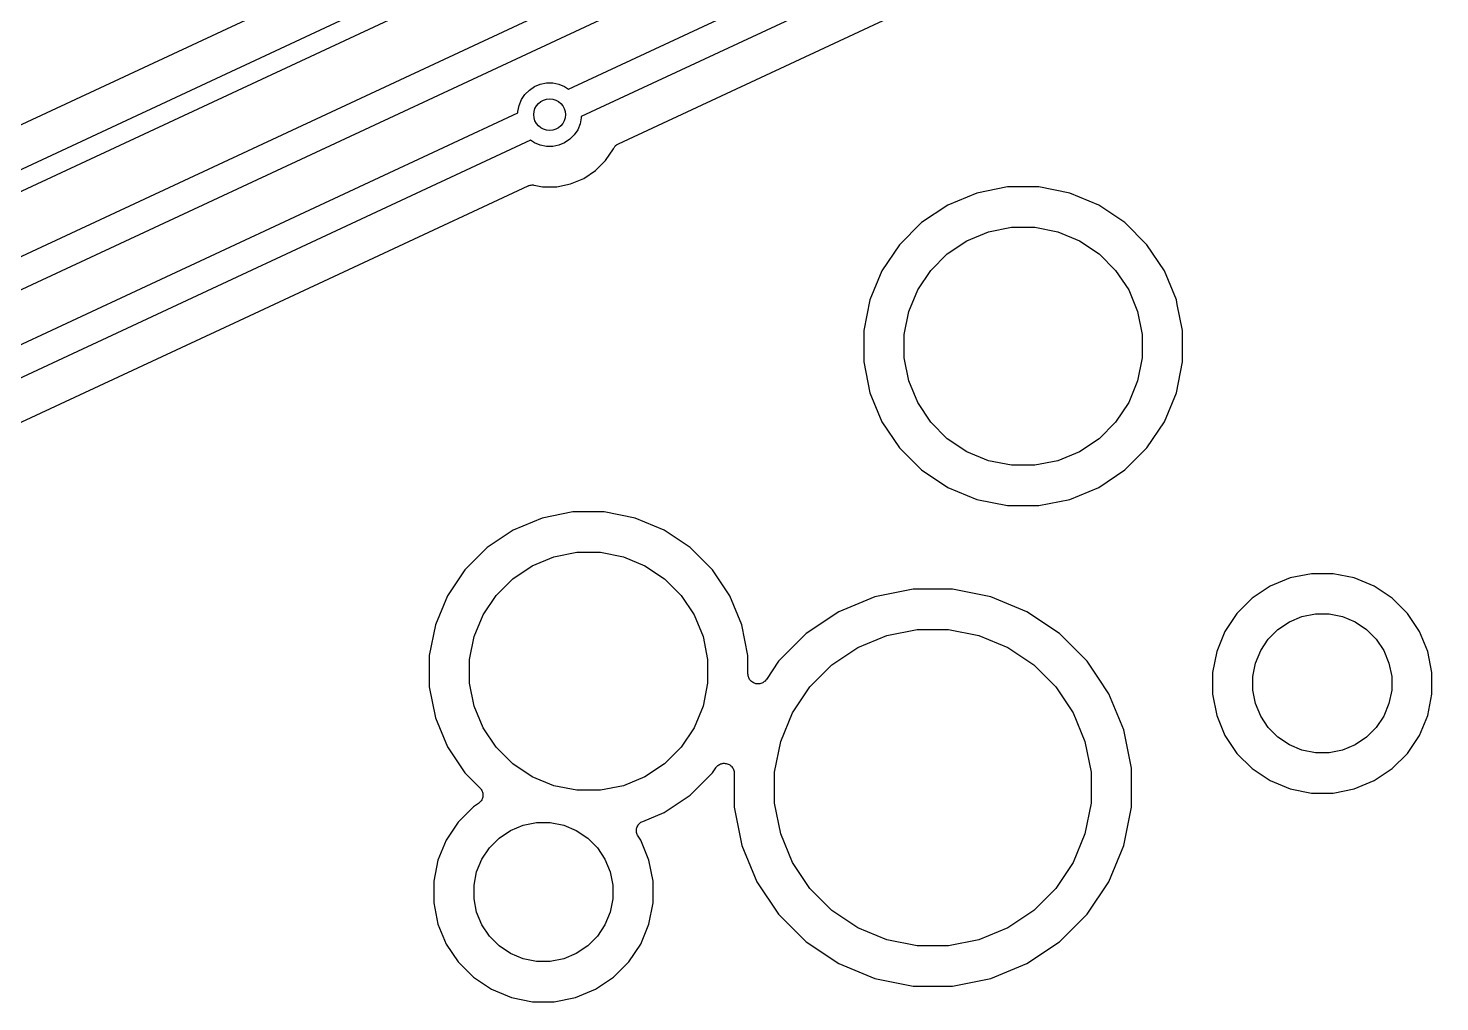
# Model space of a CAD drawing. Extents: x 0.5 to 11.2, y -6.4 to -1.8.
# Drawn here: x 7.267 to 7.967, y -4.408 to -3.925 of the extents above; entities that cross this region are included whole.
import ezdxf

# ---------------------------------------------------------------- set-up
doc = ezdxf.new("R2010")
doc.units = 0
doc.header["$MEASUREMENT"] = 0
doc.layers.add('BLACK', color=7, linetype='CONTINUOUS')

msp = doc.modelspace()

# ---------------------------------------------------------------- linework, layer by layer
at = {"layer": 'BLACK', "linetype": 'CONTINUOUS'}
for p, q in [((7.53474, -3.95484), (8.1659, -3.66052)), ((8.17224, -3.67411), (7.54108, -3.96843)), ((7.19312, -4.02724), (7.86599, -3.71347)), ((7.87027, -3.72251), (7.19739, -4.03628)), ((7.10866, -4.10988), (7.78351, -3.7952)), ((7.55948, -3.98192), (7.97083, -3.7901)), ((7.78986, -3.80879), (7.115, -4.12347)), ((7.52142, -3.85208), (7.1963, -4.00369)), ((7.5131, -3.95746), (7.5153, -3.95526)), ((7.5153, -3.95526), (7.51788, -3.95354)), ((7.51788, -3.95354), (7.52074, -3.95235)), ((7.52074, -3.95235), (7.52378, -3.95175)), ((7.52378, -3.95175), (7.52689, -3.95175)), ((7.52689, -3.95175), (7.52993, -3.95235)), ((7.52993, -3.95235), (7.53279, -3.95354)), ((7.53279, -3.95354), (7.53474, -3.95484)), ((7.50959, -3.96594), (7.51019, -3.9629)), ((7.51019, -3.9629), (7.51138, -3.96003)), ((7.51138, -3.96003), (7.5131, -3.95746)), ((6.975, -4.21585), (7.50959, -3.96656)), ((7.50959, -3.96656), (7.50959, -3.96594)), ((7.54108, -3.96905), (7.54048, -3.97209)), ((7.54108, -3.96843), (7.54108, -3.96905)), ((7.53757, -3.97753), (7.53537, -3.97973)), ((7.53929, -3.97495), (7.53757, -3.97753)), ((7.54048, -3.97209), (7.53929, -3.97495)), ((7.51593, -3.98015), (6.98001, -4.23006)), ((7.51788, -3.98145), (7.51593, -3.98015)), ((7.52074, -3.98264), (7.51788, -3.98145)), ((7.52378, -3.98324), (7.52074, -3.98264)), ((7.52689, -3.98324), (7.52378, -3.98324)), ((7.52993, -3.98264), (7.52689, -3.98324)), ((7.53279, -3.98145), (7.52993, -3.98264)), ((7.53537, -3.97973), (7.53279, -3.98145)), ((7.5531, -3.99028), (7.55705, -3.98437)), ((7.55705, -3.98437), (7.55717, -3.98416)), ((7.55717, -3.98416), (7.55732, -3.98384)), ((7.55732, -3.98384), (7.5574, -3.98374)), ((7.5574, -3.98374), (7.55747, -3.98362)), ((7.55747, -3.98362), (7.5577, -3.98335)), ((7.5577, -3.98335), (7.55791, -3.98306)), ((7.55791, -3.98306), (7.55801, -3.98297)), ((7.55801, -3.98297), (7.5581, -3.98287)), ((7.5581, -3.98287), (7.55837, -3.98265)), ((7.55837, -3.98265), (7.55864, -3.98241)), ((7.55864, -3.98241), (7.55875, -3.98234)), ((7.55875, -3.98234), (7.55886, -3.98226)), ((7.55886, -3.98226), (7.55917, -3.9821)), ((7.55917, -3.9821), (7.55948, -3.98192)), ((7.54812, -3.99526), (7.5531, -3.99028)), ((7.54227, -3.99917), (7.54812, -3.99526)), ((7.37146, -4.06959), (7.51467, -4.00281)), ((7.51467, -4.00281), (7.51474, -4.00278)), ((7.51474, -4.00278), (7.51481, -4.00275)), ((7.51481, -4.00275), (7.51489, -4.00272)), ((7.51489, -4.00272), (7.51528, -4.0026)), ((7.51528, -4.0026), (7.51566, -4.00247)), ((7.51566, -4.00247), (7.51574, -4.00246)), ((7.51574, -4.00246), (7.51582, -4.00243)), ((7.51582, -4.00243), (7.51623, -4.0024)), ((7.51623, -4.0024), (7.51663, -4.00234)), ((7.51663, -4.00234), (7.51671, -4.00235)), ((7.51671, -4.00235), (7.51679, -4.00234)), ((7.51679, -4.00234), (7.5172, -4.00238)), ((7.5172, -4.00238), (7.5176, -4.00241)), ((7.5176, -4.00241), (7.51768, -4.00243)), ((7.51768, -4.00243), (7.51776, -4.00244)), ((7.51776, -4.00244), (7.52181, -4.00324)), ((7.52181, -4.00324), (7.52886, -4.00324)), ((7.52886, -4.00324), (7.53576, -4.00187)), ((7.53576, -4.00187), (7.54227, -3.99917)), ((7.75251, -4.00335), (7.73724, -4.00638)), ((7.76809, -4.00335), (7.75251, -4.00335)), ((7.78336, -4.00638), (7.76809, -4.00335)), ((7.72285, -4.01234), (7.70991, -4.02099)), ((7.73724, -4.00638), (7.72285, -4.01234)), ((7.79775, -4.01234), (7.78336, -4.00638)), ((7.8107, -4.02099), (7.79775, -4.01234)), ((7.70991, -4.02099), (7.69889, -4.03201)), ((7.73233, -4.03007), (7.74308, -4.02561)), ((7.74308, -4.02561), (7.75448, -4.02335)), ((7.75448, -4.02335), (7.76612, -4.02335)), ((7.76612, -4.02335), (7.77753, -4.02561)), ((7.77753, -4.02561), (7.78827, -4.03007)), ((7.82171, -4.03201), (7.8107, -4.02099)), ((7.69889, -4.03201), (7.69024, -4.04495)), ((7.72266, -4.03653), (7.73233, -4.03007)), ((7.78827, -4.03007), (7.79795, -4.03653)), ((7.83036, -4.04495), (7.82171, -4.03201)), ((7.71443, -4.04476), (7.72266, -4.03653)), ((7.79795, -4.03653), (7.80617, -4.04476)), ((7.69024, -4.04495), (7.68428, -4.05934)), ((7.70797, -4.05443), (7.71443, -4.04476)), ((7.80617, -4.04476), (7.81263, -4.05443)), ((7.83632, -4.05934), (7.83036, -4.04495)), ((7.70352, -4.06517), (7.70797, -4.05443)), ((7.81263, -4.05443), (7.81709, -4.06517)), ((7.68428, -4.05934), (7.68125, -4.07461)), ((7.83677, -4.06162), (7.83632, -4.05934)), ((7.83936, -4.07461), (7.83677, -4.06162)), ((7.83677, -4.06162), (7.83677, -4.06162)), ((7.70125, -4.07658), (7.70352, -4.06517)), ((7.81709, -4.06517), (7.81936, -4.07658)), ((7.02556, -4.23089), (7.37146, -4.06959)), ((7.37146, -4.06959), (7.37146, -4.06959)), ((7.68125, -4.07461), (7.68125, -4.09019)), ((7.83936, -4.09019), (7.83936, -4.07461)), ((7.70125, -4.08822), (7.70125, -4.07658)), ((7.81936, -4.07658), (7.81936, -4.08822)), ((7.70352, -4.09963), (7.70125, -4.08822)), ((7.81936, -4.08822), (7.81709, -4.09963)), ((7.68125, -4.09019), (7.68428, -4.10546)), ((7.83632, -4.10546), (7.83936, -4.09019)), ((7.70797, -4.11037), (7.70352, -4.09963)), ((7.81709, -4.09963), (7.81263, -4.11037)), ((7.68428, -4.10546), (7.69024, -4.11985)), ((7.71443, -4.12005), (7.70797, -4.11037)), ((7.81263, -4.11037), (7.80617, -4.12005)), ((7.83036, -4.11985), (7.83632, -4.10546)), ((7.69024, -4.11985), (7.69889, -4.1328)), ((7.72266, -4.12827), (7.71443, -4.12005)), ((7.80617, -4.12005), (7.79795, -4.12827)), ((7.82171, -4.1328), (7.83036, -4.11985)), ((7.73233, -4.13473), (7.72266, -4.12827)), ((7.79795, -4.12827), (7.78827, -4.13473)), ((7.69889, -4.1328), (7.70991, -4.14381)), ((7.74308, -4.13919), (7.73233, -4.13473)), ((7.78827, -4.13473), (7.77753, -4.13919)), ((7.8107, -4.14381), (7.82171, -4.1328)), ((7.70991, -4.14381), (7.72285, -4.15246)), ((7.75448, -4.14146), (7.74308, -4.13919)), ((7.76612, -4.14146), (7.75448, -4.14146)), ((7.77753, -4.13919), (7.76612, -4.14146)), ((7.79775, -4.15246), (7.8107, -4.14381)), ((7.72285, -4.15246), (7.73724, -4.15842)), ((7.78336, -4.15842), (7.79775, -4.15246)), ((7.73724, -4.15842), (7.75251, -4.16146)), ((7.76809, -4.16146), (7.78336, -4.15842)), ((7.53692, -4.16464), (7.52164, -4.16768)), ((7.55249, -4.16464), (7.53692, -4.16464)), ((7.56776, -4.16768), (7.55249, -4.16464)), ((7.75251, -4.16146), (7.76809, -4.16146)), ((7.50725, -4.17364), (7.49431, -4.18229)), ((7.52164, -4.16768), (7.50725, -4.17364)), ((7.58215, -4.17364), (7.56776, -4.16768)), ((7.5951, -4.18229), (7.58215, -4.17364)), ((7.49431, -4.18229), (7.4833, -4.1933)), ((7.51673, -4.19136), (7.52748, -4.18691)), ((7.52748, -4.18691), (7.53888, -4.18464)), ((7.53888, -4.18464), (7.55052, -4.18464)), ((7.55052, -4.18464), (7.56193, -4.18691)), ((7.56193, -4.18691), (7.57267, -4.19136)), ((7.60611, -4.1933), (7.5951, -4.18229)), ((7.4833, -4.1933), (7.47464, -4.20625)), ((7.50706, -4.19783), (7.51673, -4.19136)), ((7.57267, -4.19136), (7.58235, -4.19783)), ((7.61476, -4.20625), (7.60611, -4.1933)), ((7.49883, -4.20605), (7.50706, -4.19783)), ((7.58235, -4.19783), (7.59057, -4.20605)), ((7.88287, -4.20145), (7.87395, -4.20741)), ((7.89278, -4.19735), (7.88287, -4.20145)), ((7.90329, -4.19526), (7.89278, -4.19735)), ((7.91402, -4.19526), (7.90329, -4.19526)), ((7.92454, -4.19735), (7.91402, -4.19526)), ((7.93445, -4.20145), (7.92454, -4.19735)), ((7.94337, -4.20741), (7.93445, -4.20145)), ((7.47464, -4.20625), (7.46868, -4.22064)), ((7.49237, -4.21572), (7.49883, -4.20605)), ((7.59057, -4.20605), (7.59704, -4.21572)), ((7.62072, -4.22064), (7.61476, -4.20625)), ((7.68674, -4.20675), (7.66881, -4.21418)), ((7.70577, -4.20297), (7.68674, -4.20675)), ((7.72517, -4.20297), (7.70577, -4.20297)), ((7.7442, -4.20675), (7.72517, -4.20297)), ((7.76213, -4.21418), (7.7442, -4.20675)), ((7.87395, -4.20741), (7.86636, -4.21499)), ((7.95095, -4.21499), (7.94337, -4.20741)), ((7.66881, -4.21418), (7.65268, -4.22496)), ((7.77826, -4.22496), (7.76213, -4.21418)), ((7.86636, -4.21499), (7.86041, -4.22391)), ((7.89861, -4.21658), (7.90526, -4.21526)), ((7.90526, -4.21526), (7.91205, -4.21526)), ((7.91205, -4.21526), (7.91871, -4.21658)), ((7.95691, -4.22391), (7.95095, -4.21499)), ((7.46868, -4.22064), (7.46565, -4.23591)), ((7.48792, -4.22647), (7.49237, -4.21572)), ((7.59704, -4.21572), (7.60149, -4.22647)), ((7.62376, -4.23591), (7.62072, -4.22064)), ((7.8867, -4.22295), (7.89234, -4.21918)), ((7.89234, -4.21918), (7.89861, -4.21658)), ((7.91871, -4.21658), (7.92497, -4.21918)), ((7.92497, -4.21918), (7.93062, -4.22295)), ((7.48565, -4.23788), (7.48792, -4.22647)), ((7.60149, -4.22647), (7.60376, -4.23788)), ((7.65268, -4.22496), (7.63896, -4.23868)), ((7.67829, -4.2319), (7.69257, -4.22598)), ((7.69257, -4.22598), (7.70774, -4.22297)), ((7.70774, -4.22297), (7.7232, -4.22297)), ((7.7232, -4.22297), (7.73837, -4.22598)), ((7.73837, -4.22598), (7.75266, -4.2319)), ((7.79198, -4.23868), (7.77826, -4.22496)), ((7.86041, -4.22391), (7.8563, -4.23382)), ((7.87813, -4.23339), (7.8819, -4.22774)), ((7.8819, -4.22774), (7.8867, -4.22295)), ((7.93062, -4.22295), (7.93542, -4.22774)), ((7.93542, -4.22774), (7.93919, -4.23339)), ((7.96101, -4.23382), (7.95691, -4.22391)), ((7.46565, -4.23591), (7.46565, -4.25148)), ((7.62376, -4.24495), (7.62376, -4.23591)), ((7.66543, -4.24049), (7.67829, -4.2319)), ((7.75266, -4.2319), (7.76551, -4.24049)), ((7.8563, -4.23382), (7.85421, -4.24434)), ((7.87553, -4.23966), (7.87813, -4.23339)), ((7.93919, -4.23339), (7.94178, -4.23966)), ((7.96311, -4.24434), (7.96101, -4.23382)), ((7.48565, -4.24951), (7.48565, -4.23788)), ((7.60376, -4.23788), (7.60376, -4.24951)), ((7.63896, -4.23868), (7.63291, -4.24773)), ((7.6545, -4.25143), (7.66543, -4.24049)), ((7.76551, -4.24049), (7.77645, -4.25143)), ((7.79729, -4.24663), (7.79198, -4.23868)), ((7.87421, -4.24631), (7.87553, -4.23966)), ((7.94178, -4.23966), (7.94311, -4.24631)), ((7.48792, -4.26092), (7.48565, -4.24951)), ((7.60376, -4.24951), (7.60149, -4.26092)), ((7.6238, -4.24543), (7.62376, -4.24495)), ((7.62385, -4.24591), (7.6238, -4.24543)), ((7.62385, -4.24592), (7.62385, -4.24591)), ((7.62399, -4.24639), (7.62385, -4.24592)), ((7.62385, -4.24592), (7.62385, -4.24592)), ((7.62413, -4.24685), (7.62399, -4.24639)), ((7.62413, -4.24686), (7.62413, -4.24685)), ((7.62413, -4.24685), (7.62413, -4.24685)), ((7.62436, -4.24729), (7.62413, -4.24686)), ((7.62458, -4.24771), (7.62436, -4.24729)), ((7.62459, -4.24771), (7.62458, -4.24771)), ((7.62459, -4.24772), (7.62459, -4.24771)), ((7.62489, -4.24809), (7.62459, -4.24772)), ((7.6252, -4.24847), (7.62489, -4.24809)), ((7.62521, -4.24848), (7.6252, -4.24847)), ((7.6252, -4.24847), (7.6252, -4.24847)), ((7.62558, -4.24878), (7.62521, -4.24848)), ((7.62595, -4.24909), (7.62558, -4.24878)), ((7.62596, -4.24909), (7.62595, -4.24909)), ((7.62596, -4.2491), (7.62596, -4.24909)), ((7.62639, -4.24933), (7.62596, -4.2491)), ((7.62681, -4.24956), (7.62639, -4.24933)), ((7.62682, -4.24956), (7.62681, -4.24956)), ((7.62681, -4.24956), (7.62681, -4.24956)), ((7.62729, -4.24971), (7.62682, -4.24956)), ((7.62774, -4.24985), (7.62729, -4.24971)), ((7.62775, -4.24985), (7.62774, -4.24985)), ((7.62774, -4.24985), (7.62774, -4.24985)), ((7.62824, -4.2499), (7.62775, -4.24985)), ((7.62871, -4.24995), (7.62824, -4.2499)), ((7.62872, -4.24995), (7.62871, -4.24995)), ((7.62871, -4.24995), (7.62871, -4.24995)), ((7.6292, -4.24991), (7.62872, -4.24995)), ((7.62968, -4.24987), (7.6292, -4.24991)), ((7.62969, -4.24986), (7.62968, -4.24987)), ((7.63016, -4.24973), (7.62969, -4.24986)), ((7.62969, -4.24986), (7.62969, -4.24986)), ((7.63062, -4.24959), (7.63016, -4.24973)), ((7.63063, -4.24959), (7.63062, -4.24959)), ((7.63062, -4.24959), (7.63062, -4.24959)), ((7.63106, -4.24936), (7.63063, -4.24959)), ((7.63148, -4.24914), (7.63106, -4.24936)), ((7.63149, -4.24914), (7.63148, -4.24914)), ((7.63187, -4.24884), (7.63149, -4.24914)), ((7.63149, -4.24914), (7.63149, -4.24914)), ((7.63225, -4.24853), (7.63187, -4.24884)), ((7.63256, -4.24816), (7.63225, -4.24852)), ((7.63225, -4.24852), (7.63225, -4.24853)), ((7.63225, -4.24853), (7.63225, -4.24853)), ((7.63287, -4.24779), (7.63256, -4.24816)), ((7.63288, -4.24778), (7.63287, -4.24779)), ((7.63291, -4.24773), (7.63288, -4.24778)), ((7.63288, -4.24778), (7.63288, -4.24778)), ((7.63288, -4.24778), (7.63288, -4.24778)), ((7.80276, -4.25481), (7.79729, -4.24663)), ((7.79729, -4.24663), (7.79729, -4.24663)), ((7.85421, -4.24434), (7.85421, -4.25507)), ((7.87421, -4.2531), (7.87421, -4.24631)), ((7.94311, -4.24631), (7.94311, -4.2531)), ((7.96311, -4.25507), (7.96311, -4.24434)), ((7.46565, -4.25148), (7.46868, -4.26676)), ((7.64591, -4.26428), (7.6545, -4.25143)), ((7.77645, -4.25143), (7.78504, -4.26428)), ((7.81019, -4.27274), (7.80276, -4.25481)), ((7.85421, -4.25507), (7.8563, -4.26559)), ((7.87553, -4.25975), (7.87421, -4.2531)), ((7.94311, -4.2531), (7.94178, -4.25975)), ((7.96101, -4.26559), (7.96311, -4.25507)), ((7.49237, -4.27167), (7.48792, -4.26092)), ((7.60149, -4.26092), (7.59704, -4.27167)), ((7.63999, -4.27857), (7.64591, -4.26428)), ((7.78504, -4.26428), (7.79096, -4.27857)), ((7.87813, -4.26602), (7.87553, -4.25975)), ((7.94178, -4.25975), (7.93919, -4.26602)), ((7.46868, -4.26676), (7.47464, -4.28114)), ((7.49883, -4.28134), (7.49237, -4.27167)), ((7.59704, -4.27167), (7.59057, -4.28134)), ((7.8563, -4.26559), (7.86041, -4.2755)), ((7.8819, -4.27166), (7.87813, -4.26602)), ((7.8867, -4.27646), (7.8819, -4.27166)), ((7.93542, -4.27166), (7.93062, -4.27646)), ((7.93919, -4.26602), (7.93542, -4.27166)), ((7.95691, -4.2755), (7.96101, -4.26559)), ((7.63697, -4.29374), (7.63999, -4.27857)), ((7.79096, -4.27857), (7.79397, -4.29374)), ((7.81397, -4.29177), (7.81019, -4.27274)), ((7.86041, -4.2755), (7.86636, -4.28441)), ((7.89234, -4.28023), (7.8867, -4.27646)), ((7.93062, -4.27646), (7.92497, -4.28023)), ((7.95095, -4.28441), (7.95691, -4.2755)), ((7.47464, -4.28114), (7.4833, -4.29409)), ((7.50706, -4.28957), (7.49883, -4.28134)), ((7.59057, -4.28134), (7.58235, -4.28957)), ((7.86636, -4.28441), (7.87395, -4.292)), ((7.89861, -4.28283), (7.89234, -4.28023)), ((7.90526, -4.28415), (7.89861, -4.28283)), ((7.91205, -4.28415), (7.90526, -4.28415)), ((7.91871, -4.28283), (7.91205, -4.28415)), ((7.92497, -4.28023), (7.91871, -4.28283)), ((7.94337, -4.292), (7.95095, -4.28441)), ((7.51673, -4.29603), (7.50706, -4.28957)), ((7.58235, -4.28957), (7.57267, -4.29603)), ((7.60611, -4.29409), (7.60781, -4.29154)), ((7.60781, -4.29154), (7.60785, -4.29149)), ((7.60785, -4.29148), (7.60818, -4.2911)), ((7.60785, -4.29149), (7.60785, -4.29148)), ((7.60785, -4.29149), (7.60785, -4.29149)), ((7.60785, -4.29149), (7.60785, -4.29149)), ((7.60818, -4.2911), (7.60847, -4.29074)), ((7.60847, -4.29074), (7.60848, -4.29074)), ((7.60848, -4.29073), (7.60886, -4.29043)), ((7.60848, -4.29074), (7.60848, -4.29073)), ((7.60886, -4.29043), (7.60923, -4.29013)), ((7.60923, -4.29013), (7.60924, -4.29013)), ((7.60924, -4.29013), (7.60925, -4.29012)), ((7.60925, -4.29012), (7.60967, -4.2899)), ((7.60967, -4.2899), (7.6101, -4.28968)), ((7.6101, -4.28968), (7.61011, -4.28968)), ((7.61011, -4.28967), (7.61057, -4.28954)), ((7.61011, -4.28968), (7.61011, -4.28967)), ((7.61057, -4.28954), (7.61104, -4.2894)), ((7.61104, -4.2894), (7.61104, -4.2894)), ((7.61104, -4.2894), (7.61105, -4.2894)), ((7.61105, -4.2894), (7.61153, -4.28936)), ((7.61153, -4.28936), (7.61201, -4.28932)), ((7.61201, -4.28932), (7.61201, -4.28932)), ((7.61201, -4.28932), (7.61202, -4.28932)), ((7.61202, -4.28932), (7.6125, -4.28937)), ((7.6125, -4.28937), (7.61298, -4.28942)), ((7.61298, -4.28942), (7.61298, -4.28942)), ((7.61298, -4.28942), (7.61299, -4.28942)), ((7.61299, -4.28942), (7.61345, -4.28956)), ((7.61345, -4.28956), (7.61391, -4.28971)), ((7.61391, -4.28971), (7.61392, -4.28971)), ((7.61392, -4.28971), (7.61392, -4.28971)), ((7.61392, -4.28971), (7.61435, -4.28994)), ((7.61435, -4.28994), (7.61477, -4.29017)), ((7.61477, -4.29017), (7.61477, -4.29017)), ((7.61477, -4.29017), (7.61478, -4.29018)), ((7.61478, -4.29018), (7.61515, -4.29049)), ((7.61515, -4.29049), (7.61552, -4.29079)), ((7.61552, -4.29079), (7.61552, -4.2908)), ((7.61552, -4.2908), (7.61553, -4.2908)), ((7.61553, -4.2908), (7.61583, -4.29117)), ((7.61583, -4.29117), (7.61614, -4.29155)), ((7.61614, -4.29155), (7.61614, -4.29155)), ((7.61614, -4.29155), (7.61614, -4.29156)), ((7.61614, -4.29156), (7.61637, -4.29198)), ((7.61637, -4.29198), (7.61659, -4.29241)), ((7.61659, -4.29241), (7.6166, -4.29242)), ((7.6166, -4.29242), (7.6166, -4.29242)), ((7.6166, -4.29242), (7.61674, -4.29288)), ((7.81397, -4.31117), (7.81397, -4.29177)), ((7.87395, -4.292), (7.88287, -4.29796)), ((7.93445, -4.29796), (7.94337, -4.292)), ((7.4833, -4.29409), (7.4908, -4.3016)), ((7.52748, -4.30048), (7.51673, -4.29603)), ((7.57267, -4.29603), (7.56193, -4.30048)), ((7.5951, -4.3051), (7.60611, -4.29409)), ((7.61674, -4.29288), (7.61688, -4.29334)), ((7.61688, -4.29334), (7.61688, -4.29335)), ((7.61688, -4.29335), (7.61688, -4.29336)), ((7.61688, -4.29336), (7.61693, -4.29384)), ((7.61693, -4.29384), (7.61697, -4.29432)), ((7.61697, -4.29432), (7.61697, -4.31117)), ((7.63697, -4.3092), (7.63697, -4.29374)), ((7.79397, -4.29374), (7.79397, -4.3092)), ((7.88287, -4.29796), (7.89278, -4.30206)), ((7.92454, -4.30206), (7.93445, -4.29796)), ((7.4908, -4.3016), (7.49083, -4.30163)), ((7.49083, -4.30163), (7.49083, -4.30163)), ((7.49083, -4.30163), (7.49083, -4.30163)), ((7.49083, -4.30163), (7.49085, -4.30165)), ((7.49085, -4.30165), (7.49115, -4.30202)), ((7.49115, -4.30202), (7.49144, -4.30239)), ((7.49144, -4.30239), (7.49145, -4.3024)), ((7.49145, -4.3024), (7.49146, -4.30241)), ((7.49146, -4.30241), (7.49168, -4.30283)), ((7.49168, -4.30283), (7.4919, -4.30325)), ((7.49202, -4.3066), (7.49188, -4.30706)), ((7.4919, -4.30325), (7.4919, -4.30326)), ((7.4919, -4.30326), (7.49191, -4.30328)), ((7.49191, -4.30328), (7.49204, -4.30373)), ((7.49216, -4.30616), (7.49202, -4.3066)), ((7.49204, -4.30373), (7.49217, -4.30418)), ((7.49217, -4.30613), (7.49216, -4.30614)), ((7.49216, -4.30614), (7.49216, -4.30616)), ((7.49217, -4.30418), (7.49218, -4.3042)), ((7.49221, -4.30565), (7.49217, -4.30613)), ((7.49218, -4.3042), (7.49218, -4.30421)), ((7.49218, -4.30421), (7.49222, -4.30468)), ((7.49226, -4.30519), (7.49221, -4.30565)), ((7.49222, -4.30468), (7.49227, -4.30516)), ((7.49227, -4.30516), (7.49226, -4.30517)), ((7.49226, -4.30517), (7.49226, -4.30519)), ((7.53888, -4.30275), (7.52748, -4.30048)), ((7.55052, -4.30275), (7.53888, -4.30275)), ((7.56193, -4.30048), (7.55052, -4.30275)), ((7.58215, -4.31376), (7.5951, -4.3051)), ((7.89278, -4.30206), (7.90329, -4.30415)), ((7.90329, -4.30415), (7.91402, -4.30415)), ((7.91402, -4.30415), (7.92454, -4.30206)), ((7.48758, -4.31094), (7.47999, -4.31852)), ((7.49004, -4.30929), (7.48758, -4.31094)), ((7.49041, -4.30899), (7.49004, -4.30929)), ((7.49078, -4.30869), (7.49041, -4.30899)), ((7.49079, -4.30868), (7.49078, -4.30869)), ((7.4908, -4.30867), (7.49079, -4.30868)), ((7.4911, -4.3083), (7.4908, -4.30867)), ((7.4914, -4.30794), (7.4911, -4.3083)), ((7.49141, -4.30793), (7.4914, -4.30794)), ((7.49142, -4.30792), (7.49141, -4.30793)), ((7.49165, -4.3075), (7.49142, -4.30792)), ((7.49187, -4.30709), (7.49165, -4.3075)), ((7.49188, -4.30706), (7.49187, -4.30707)), ((7.49187, -4.30707), (7.49187, -4.30709)), ((7.61697, -4.31117), (7.62076, -4.3302)), ((7.63999, -4.32437), (7.63697, -4.3092)), ((7.79397, -4.3092), (7.79096, -4.32437)), ((7.81019, -4.3302), (7.81397, -4.31117)), ((7.47999, -4.31852), (7.47404, -4.32744)), ((7.50597, -4.3227), (7.51224, -4.32011)), ((7.51224, -4.32011), (7.51889, -4.31878)), ((7.51889, -4.31878), (7.52568, -4.31878)), ((7.52568, -4.31878), (7.53234, -4.32011)), ((7.53234, -4.32011), (7.5386, -4.3227)), ((7.56883, -4.32082), (7.56906, -4.32041)), ((7.56906, -4.32041), (7.56929, -4.31999)), ((7.56929, -4.31999), (7.5693, -4.31998)), ((7.5693, -4.31996), (7.5696, -4.3196)), ((7.5693, -4.31998), (7.5693, -4.31996)), ((7.5696, -4.3196), (7.56991, -4.31923)), ((7.56991, -4.31923), (7.56992, -4.31922)), ((7.56992, -4.31922), (7.56993, -4.31921)), ((7.56993, -4.31921), (7.5703, -4.31892)), ((7.5703, -4.31892), (7.57066, -4.31862)), ((7.57066, -4.31862), (7.57068, -4.31861)), ((7.57068, -4.31861), (7.57069, -4.3186)), ((7.57069, -4.3186), (7.5711, -4.31838)), ((7.5711, -4.31838), (7.57152, -4.31816)), ((7.57152, -4.31816), (7.58215, -4.31376)), ((7.47404, -4.32744), (7.46993, -4.33735)), ((7.49553, -4.33127), (7.50033, -4.32647)), ((7.50033, -4.32647), (7.50597, -4.3227)), ((7.5386, -4.3227), (7.54425, -4.32647)), ((7.54425, -4.32647), (7.54905, -4.33127)), ((7.56844, -4.32272), (7.56849, -4.32225)), ((7.56844, -4.32273), (7.56844, -4.32272)), ((7.56844, -4.32275), (7.56844, -4.32273)), ((7.56848, -4.32322), (7.56844, -4.32275)), ((7.56852, -4.32369), (7.56848, -4.32322)), ((7.56849, -4.32225), (7.56854, -4.32178)), ((7.56852, -4.32371), (7.56852, -4.32369)), ((7.56853, -4.32372), (7.56852, -4.32371)), ((7.56866, -4.32417), (7.56853, -4.32372)), ((7.56854, -4.32175), (7.56868, -4.3213)), ((7.56854, -4.32176), (7.56854, -4.32175)), ((7.56854, -4.32178), (7.56854, -4.32176)), ((7.56879, -4.32463), (7.56866, -4.32417)), ((7.56868, -4.3213), (7.56882, -4.32085)), ((7.5688, -4.32464), (7.56879, -4.32463)), ((7.5688, -4.32466), (7.5688, -4.32464)), ((7.56902, -4.32507), (7.5688, -4.32466)), ((7.56882, -4.32085), (7.56883, -4.32083)), ((7.56883, -4.32083), (7.56883, -4.32082)), ((7.56924, -4.3255), (7.56902, -4.32507)), ((7.56926, -4.32552), (7.56924, -4.3255)), ((7.56928, -4.32555), (7.56926, -4.32552)), ((7.56926, -4.32552), (7.56926, -4.32552)), ((7.56926, -4.32552), (7.56926, -4.32552)), ((7.57054, -4.32744), (7.56928, -4.32555)), ((7.57464, -4.33735), (7.57054, -4.32744)), ((7.64591, -4.33865), (7.63999, -4.32437)), ((7.79096, -4.32437), (7.78504, -4.33865)), ((7.49176, -4.33691), (7.49553, -4.33127)), ((7.54905, -4.33127), (7.55282, -4.33691)), ((7.62076, -4.3302), (7.62818, -4.34812)), ((7.80276, -4.34812), (7.81019, -4.3302)), ((7.46993, -4.33735), (7.46784, -4.34787)), ((7.48916, -4.34318), (7.49176, -4.33691)), ((7.55282, -4.33691), (7.55541, -4.34318)), ((7.57674, -4.34787), (7.57464, -4.33735)), ((7.6545, -4.35151), (7.64591, -4.33865)), ((7.78504, -4.33865), (7.77645, -4.35151)), ((7.46784, -4.34787), (7.46784, -4.35859)), ((7.48784, -4.34984), (7.48916, -4.34318)), ((7.55541, -4.34318), (7.55674, -4.34984)), ((7.57674, -4.35859), (7.57674, -4.34787)), ((7.62818, -4.34812), (7.63896, -4.36426)), ((7.79198, -4.36426), (7.80276, -4.34812)), ((7.48784, -4.35662), (7.48784, -4.34984)), ((7.55674, -4.34984), (7.55674, -4.35662)), ((7.66543, -4.36244), (7.6545, -4.35151)), ((7.77645, -4.35151), (7.76551, -4.36244)), ((7.46784, -4.35859), (7.46993, -4.36911)), ((7.48916, -4.36328), (7.48784, -4.35662)), ((7.55674, -4.35662), (7.55541, -4.36328)), ((7.57464, -4.36911), (7.57674, -4.35859)), ((7.67829, -4.37103), (7.66543, -4.36244)), ((7.76551, -4.36244), (7.75266, -4.37103)), ((7.46993, -4.36911), (7.47404, -4.37902)), ((7.49176, -4.36955), (7.48916, -4.36328)), ((7.49553, -4.37519), (7.49176, -4.36955)), ((7.55282, -4.36955), (7.54905, -4.37519)), ((7.55541, -4.36328), (7.55282, -4.36955)), ((7.57054, -4.37902), (7.57464, -4.36911)), ((7.63896, -4.36426), (7.65268, -4.37798)), ((7.77826, -4.37798), (7.79198, -4.36426)), ((7.50033, -4.37999), (7.49553, -4.37519)), ((7.54905, -4.37519), (7.54425, -4.37999)), ((7.69257, -4.37695), (7.67829, -4.37103)), ((7.75266, -4.37103), (7.73837, -4.37695)), ((7.47404, -4.37902), (7.47999, -4.38794)), ((7.50597, -4.38376), (7.50033, -4.37999)), ((7.51224, -4.38636), (7.50597, -4.38376)), ((7.5386, -4.38376), (7.53234, -4.38636)), ((7.54425, -4.37999), (7.5386, -4.38376)), ((7.56458, -4.38794), (7.57054, -4.37902)), ((7.65268, -4.37798), (7.66881, -4.38876)), ((7.70774, -4.37997), (7.69257, -4.37695)), ((7.7232, -4.37997), (7.70774, -4.37997)), ((7.73837, -4.37695), (7.7232, -4.37997)), ((7.76213, -4.38876), (7.77826, -4.37798)), ((7.47999, -4.38794), (7.48758, -4.39552)), ((7.51889, -4.38768), (7.51224, -4.38636)), ((7.52568, -4.38768), (7.51889, -4.38768)), ((7.53234, -4.38636), (7.52568, -4.38768)), ((7.557, -4.39552), (7.56458, -4.38794)), ((7.66881, -4.38876), (7.68674, -4.39618)), ((7.7442, -4.39618), (7.76213, -4.38876)), ((7.48758, -4.39552), (7.4965, -4.40148)), ((7.54808, -4.40148), (7.557, -4.39552)), ((7.68674, -4.39618), (7.70577, -4.39997)), ((7.72517, -4.39997), (7.7442, -4.39618)), ((7.4965, -4.40148), (7.5064, -4.40559)), ((7.53817, -4.40559), (7.54808, -4.40148)), ((7.70577, -4.39997), (7.72517, -4.39997)), ((7.5064, -4.40559), (7.51692, -4.40768)), ((7.51692, -4.40768), (7.52765, -4.40768)), ((7.52765, -4.40768), (7.53817, -4.40559))]:
    msp.add_line(p, q, dxfattribs=at)
at = {"layer": 'BLACK'}
msp.add_circle((7.52533, -3.96749), 0.00787, dxfattribs=at)

doc.saveas('drawing.dxf')
